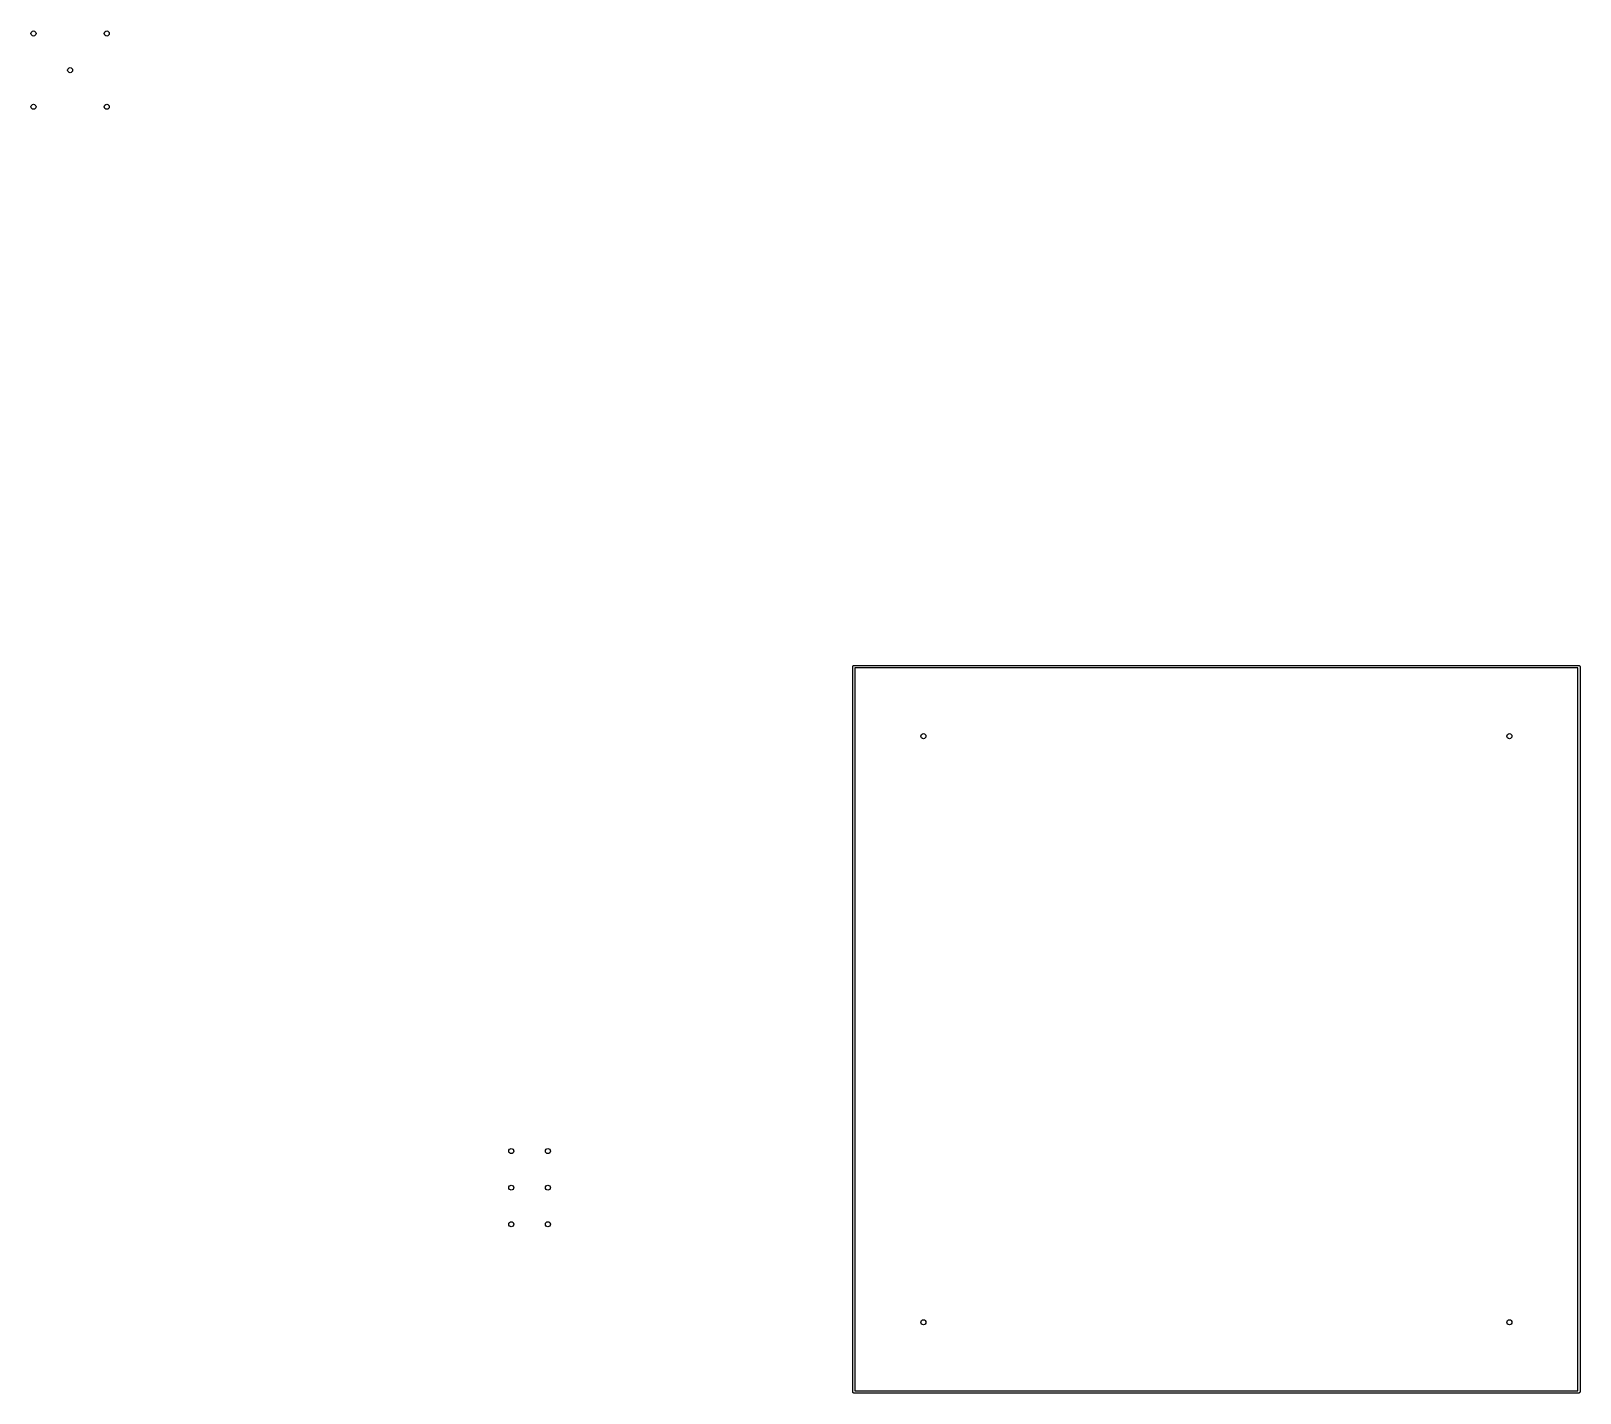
# Model space of a CAD drawing. Extents: x -2.04 to 2.19, y 0.21 to 3.93.
import ezdxf

# ---------------------------------------------------------------- set-up
doc = ezdxf.new("R2010")
doc.units = 0
doc.header["$MEASUREMENT"] = 0
doc.layers.add('BLACK', color=7, linetype='CONTINUOUS')

msp = doc.modelspace()

# ---------------------------------------------------------------- linework, layer by layer
at = {"layer": 'BLACK', "linetype": 'CONTINUOUS'}
for p, q in [((0.207, 2.19), (0.2071, 2.1906)), ((0.207, 0.21), (0.207, 2.19)), ((0.2071, 2.1906), (0.2075, 2.1916)), ((0.2075, 2.1916), (0.2084, 2.1925)), ((0.2084, 2.1925), (0.2094, 2.1929)), ((0.2094, 2.1929), (0.21, 2.193)), ((0.21, 2.193), (2.19, 2.193)), ((0.213, 2.187), (0.213, 0.213)), ((2.187, 2.187), (0.213, 2.187)), ((2.187, 0.213), (2.187, 2.187)), ((2.19, 2.193), (2.1906, 2.1929)), ((2.1906, 2.1929), (2.1916, 2.1925)), ((2.1916, 2.1925), (2.1925, 2.1916)), ((2.1925, 2.1916), (2.1929, 2.1906)), ((2.1929, 2.1906), (2.193, 2.19)), ((2.193, 2.19), (2.193, 0.21)), ((0.213, 0.213), (2.187, 0.213)), ((0.2071, 0.2094), (0.207, 0.21)), ((0.2075, 0.2084), (0.2071, 0.2094)), ((0.2084, 0.2075), (0.2075, 0.2084)), ((0.2094, 0.2071), (0.2084, 0.2075)), ((0.21, 0.207), (0.2094, 0.2071)), ((2.19, 0.207), (0.21, 0.207)), ((2.1906, 0.2071), (2.19, 0.207)), ((2.1916, 0.2075), (2.1906, 0.2071)), ((2.1925, 0.2084), (2.1916, 0.2075)), ((2.1929, 0.2094), (2.1925, 0.2084)), ((2.193, 0.21), (2.1929, 0.2094))]:
    msp.add_line(p, q, dxfattribs=at)
at = {"layer": 'BLACK'}
for centre in [(-2.0299, 3.9181), (-2.0299, 3.9181), (-1.8299, 3.9181), (-1.8299, 3.9181), (-1.9299, 3.8181), (-1.9299, 3.8181), (-2.0299, 3.7181), (-2.0299, 3.7181), (-1.8299, 3.7181), (-1.8299, 3.7181), (0.4, 2), (0.4, 2), (2, 2), (2, 2), (-0.7252, 0.8676), (-0.7252, 0.8676), (-0.6252, 0.8676), (-0.6252, 0.8676), (-0.7252, 0.7676), (-0.7252, 0.7676), (-0.6252, 0.7676), (-0.6252, 0.7676), (-0.7252, 0.6676), (-0.7252, 0.6676), (-0.6252, 0.6676), (-0.6252, 0.6676), (0.4, 0.4), (0.4, 0.4), (2, 0.4), (2, 0.4)]:
    msp.add_circle(centre, 0.00689, dxfattribs=at)

doc.saveas('drawing.dxf')
